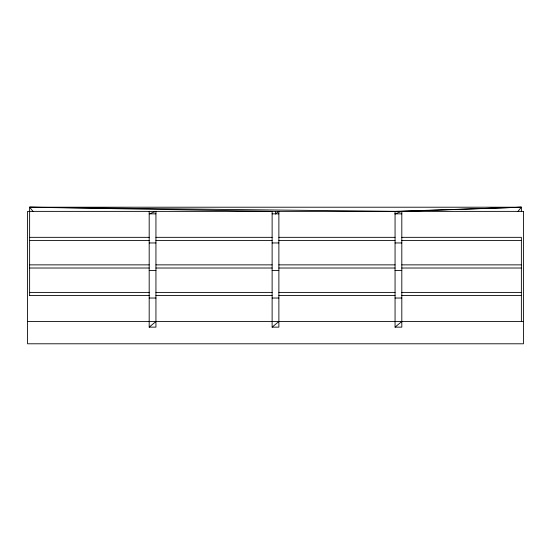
<?xml version="1.0" encoding="UTF-8"?>
<svg xmlns="http://www.w3.org/2000/svg" width="551" height="551" viewBox="0 0 551 551"><rect width="100%" height="100%" fill="white"/><g stroke="black" fill="none" stroke-linecap="round" stroke-linejoin="round"><path stroke-width="0.83" d="M517.981 211.377L521.377 207.21L29.623 207.21L29.623 295.618M149.19 211.377L149.19 327.136L155.94 321.515M33.019 211.377L29.623 207.21L272.125 211.377L272.125 327.136L278.875 321.515M521.377 211.377L521.377 207.21L395.06 211.377L395.06 327.136L401.81 321.515M275.5 213.85L278.875 211.377L278.875 327.136L272.125 327.136M395.06 213.85L401.81 211.377L521.377 207.21M155.94 213.85L149.19 213.85L155.94 211.377L155.94 327.136L149.19 327.136M272.125 213.85L278.875 213.85M394.936 213.85L401.81 213.85M29.623 237.336L149.19 237.336M155.94 237.336L272.125 237.336M278.875 237.336L395.06 237.336M401.81 237.336L521.377 237.336L521.377 321.515M29.623 240.484L149.19 240.484M155.94 240.484L272.125 240.484M278.875 240.484L395.06 240.484M401.81 240.484L521.377 240.484M149.19 242.957L155.94 242.957M272.125 242.957L278.875 242.957M395.06 242.957L401.81 242.957M29.623 264.866L149.19 264.866M155.94 264.866L272.125 264.866M278.875 264.866L395.06 264.866M401.81 264.866L521.377 264.866M29.623 268.02L149.19 268.02M155.94 268.02L272.125 268.02M278.875 268.02L395.06 268.02M401.81 268.02L521.377 268.02M149.19 270.493L155.94 270.493M272.125 270.493L278.875 270.493M395.06 270.493L401.81 270.493M29.623 292.402L149.19 292.402M155.94 292.402L272.125 292.402M278.875 292.402L395.06 292.402M401.81 292.402L521.377 292.402M29.623 295.556L149.19 295.556M155.94 295.556L272.125 295.556M278.875 295.556L395.06 295.556M401.81 295.556L521.377 295.556M149.19 298.029L155.94 298.029M272.125 298.029L278.875 298.029M395.06 298.029L401.81 298.029M27.55 321.515L523.45 321.515M395.06 327.136L401.81 327.136L401.81 211.377M29.623 207.21L395.06 211.377M275.5 211.377L275.5 213.94M523.45 211.377L27.55 211.377L27.55 343.79L523.45 343.79L523.45 211.377"/></g></svg>
